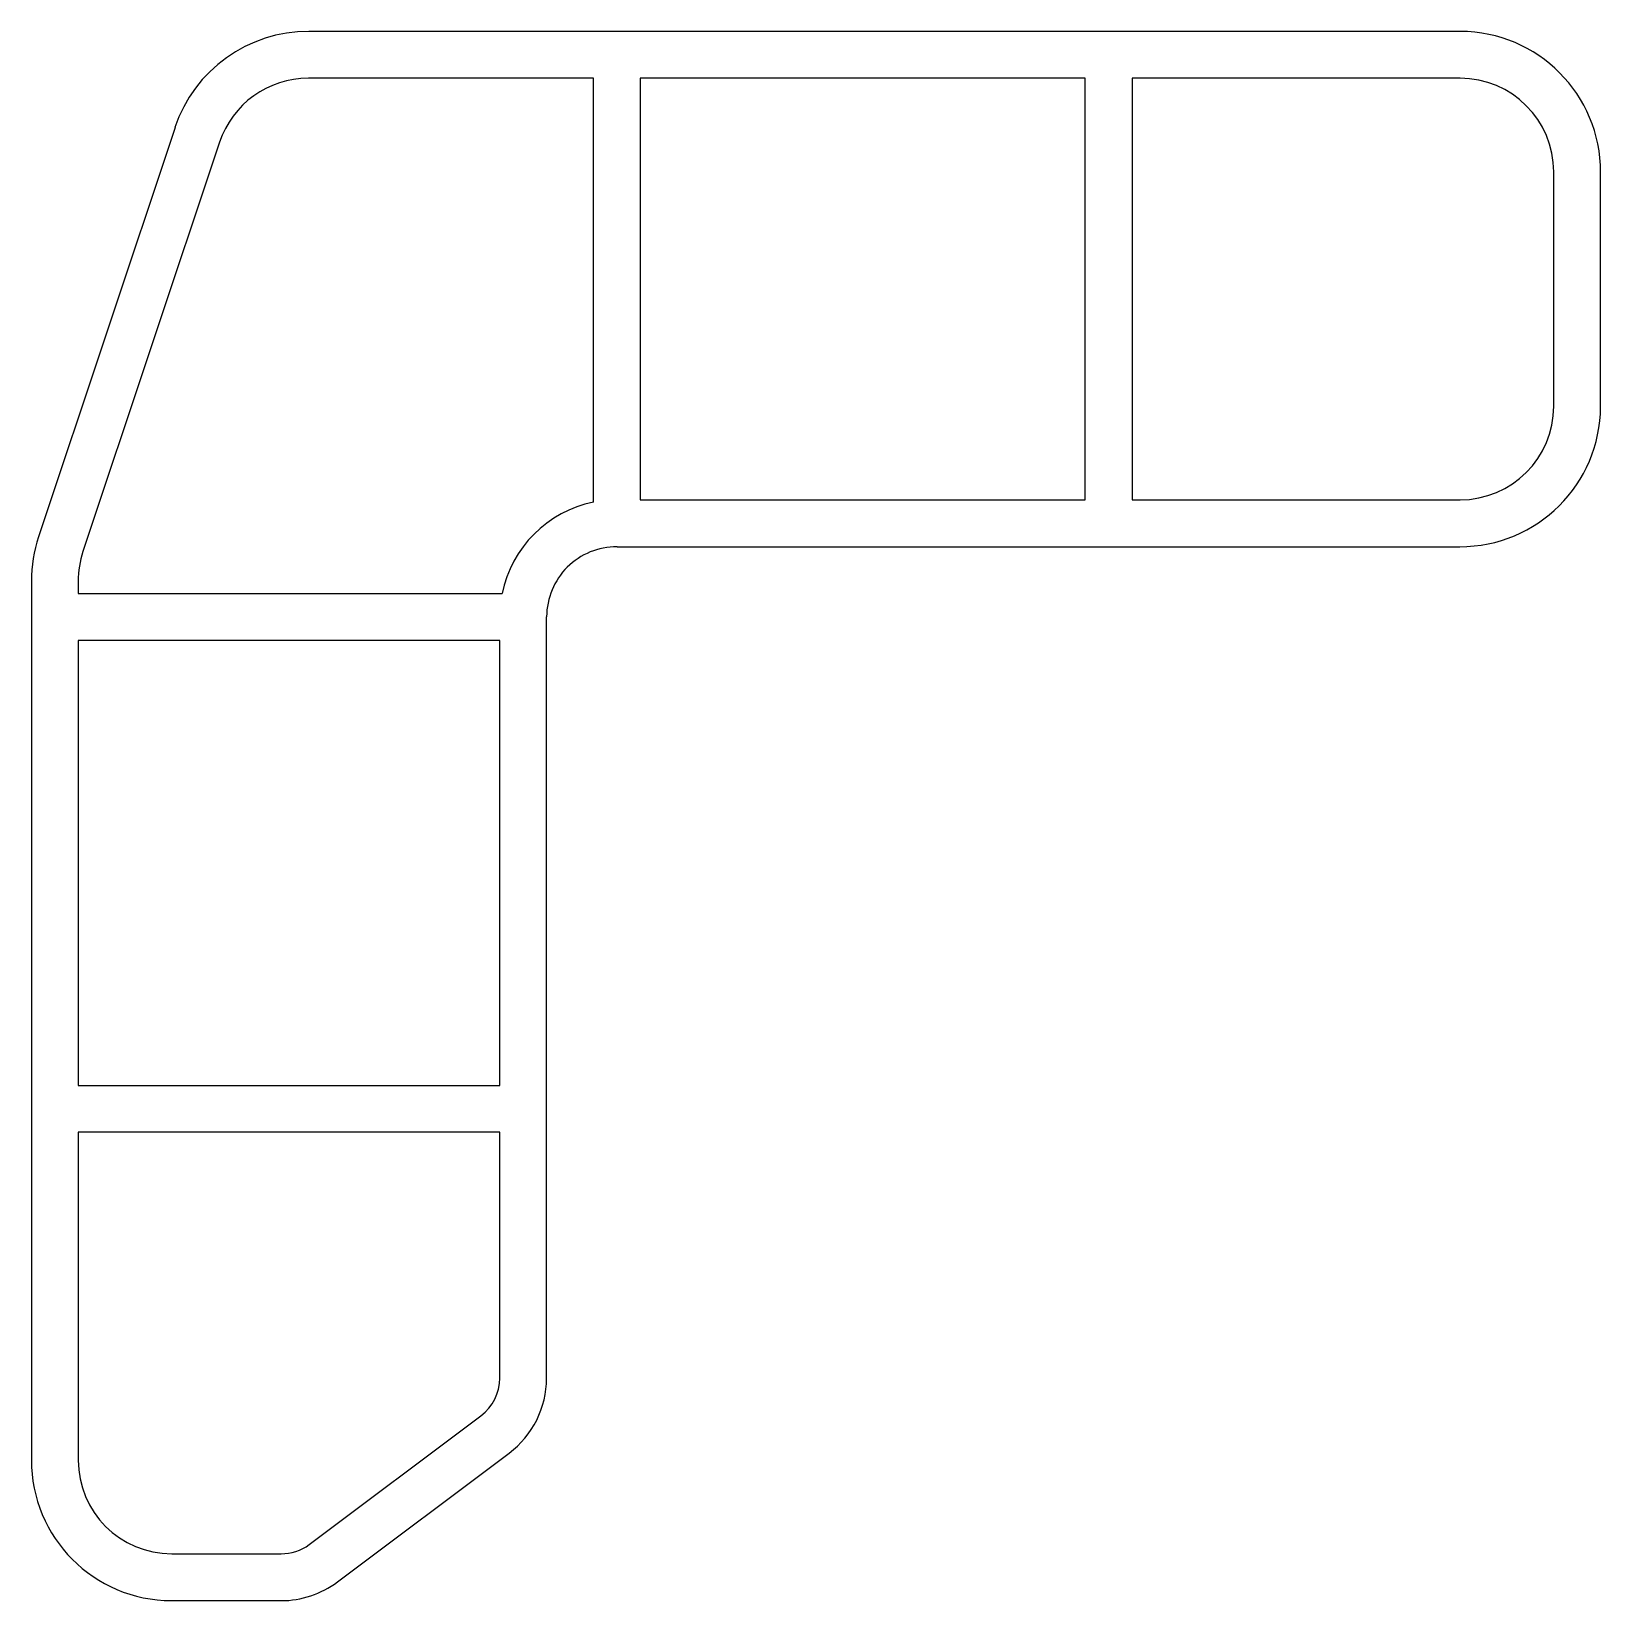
# Model space of a CAD drawing. Extents: x 401 to 535, y 63 to 197.
import ezdxf

# ---------------------------------------------------------------- set-up
doc = ezdxf.new("R2010")
doc.units = 0
doc.layers.get('0').update_dxf_attribs({"linetype": 'CONTINUOUS'})

msp = doc.modelspace()

# ---------------------------------------------------------------- linework, layer by layer
for p, q in [((523.31, 196.77), (424.98, 196.77)), ((449.28, 192.77), (424.95, 192.77)), ((449.28, 156.57), (449.28, 192.77)), ((491.28, 192.77), (453.28, 192.77)), ((453.28, 192.77), (453.28, 156.77)), ((491.28, 156.77), (491.28, 192.77)), ((523.28, 192.77), (495.28, 192.77)), ((495.28, 192.77), (495.28, 156.77)), ((413.55, 188.57), (401.9, 153.62)), ((417.35, 187.32), (405.69, 152.36)), ((531.28, 164.77), (531.28, 184.77)), ((535.28, 164.74), (535.28, 184.74)), ((453.28, 156.77), (491.28, 156.77)), ((495.28, 156.77), (523.28, 156.77)), ((451.3, 152.77), (523.26, 152.77)), ((401.28, 149.83), (401.28, 74.8)), ((405.28, 149.83), (405.28, 148.77)), ((405.28, 148.77), (441.49, 148.77)), ((445.28, 81.76), (445.28, 146.79)), ((405.28, 144.77), (405.28, 106.77)), ((441.28, 144.77), (405.28, 144.77)), ((441.28, 106.77), (441.28, 144.77)), ((405.28, 106.77), (441.28, 106.77)), ((441.28, 102.77), (405.28, 102.77)), ((405.28, 102.77), (405.28, 74.77)), ((441.28, 81.77), (441.28, 102.77)), ((425, 67.56), (439.67, 78.56)), ((427.42, 64.37), (442.08, 75.37)), ((413.28, 66.77), (422.6, 66.77)), ((413.26, 62.77), (422.62, 62.77))]:
    msp.add_line(p, q)
for centre, radius, start, end in [((424.93, 184.77), 12, 89.785, 161.5649), ((523.28, 184.77), 12, 359.8657, 89.8657), ((424.93, 184.77), 8, 89.8879, 161.449), ((523.28, 184.77), 8, 0, 90), ((523.28, 164.77), 12, 269.8657, 359.8657), ((523.28, 164.77), 8, 270, 0), ((451.28, 146.77), 10, 101.5369, 168.4631), ((413.28, 149.83), 12, 161.5651, 180), ((451.28, 146.77), 6, 89.8611, 179.8611), ((413.28, 149.83), 8, 161.5641, 179.9991), ((437.28, 81.77), 4, 306.6419, 0), ((437.28, 81.77), 8, 306.87, 359.8778), ((413.28, 74.77), 12, 179.8657, 269.8657), ((413.28, 74.77), 8, 180, 270), ((422.62, 70.77), 4, 269.786, 306.5768), ((422.62, 70.77), 8, 269.9991, 306.8688)]:
    msp.add_arc(centre, radius, start, end)

doc.saveas('drawing.dxf')
